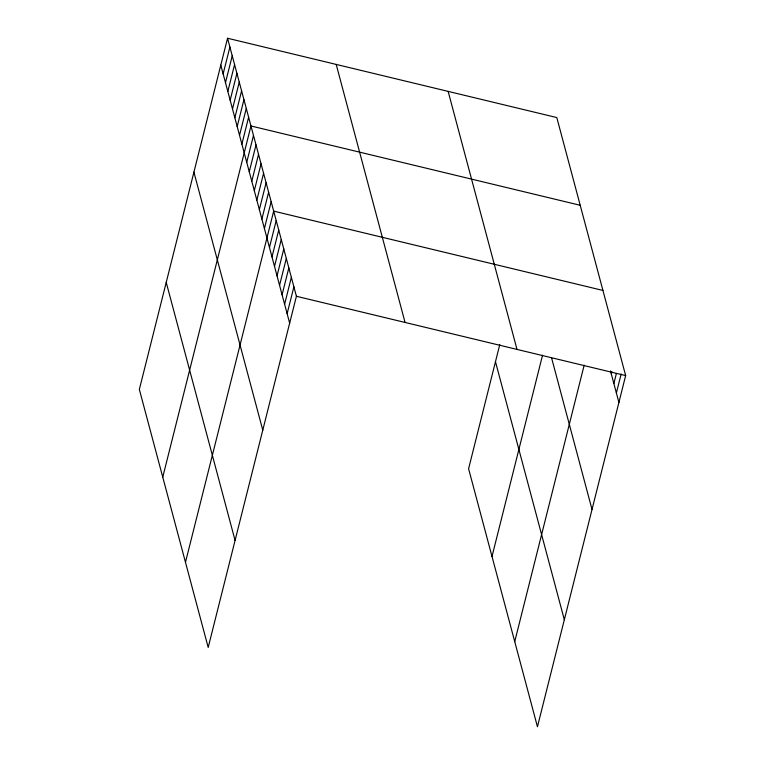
<?xml version="1.0" encoding="UTF-8"?>
<svg xmlns="http://www.w3.org/2000/svg" width="765" height="765" viewBox="0 0 765 765"><rect width="100%" height="100%" fill="white"/><g stroke="black" fill="none" stroke-linecap="round" stroke-linejoin="round"><path stroke-width="1.15" d="M227.549 38.25L139.345 389.414L208.195 647.439L296.409 296.275L227.549 38.25L556.805 117.561L625.655 375.586L537.451 726.75L468.591 468.725L499.803 344.48M223.141 73.899L229.892 47.019M225.484 82.668L232.235 55.797M227.827 91.446L234.578 64.566M230.16 100.215L236.911 73.344M232.503 108.993L239.254 82.113M234.845 117.762L241.597 90.892M237.188 126.541L243.939 99.66M239.531 135.309L246.282 108.429M241.874 144.078L248.615 117.208M162.754 477.14L250.958 125.976L580.214 205.288M246.732 162.314L253.483 135.443M249.256 171.781L256.007 144.901M251.781 181.238L258.532 154.358M254.305 190.695L261.056 163.825M256.83 200.162L263.581 173.282M259.354 209.62L266.105 182.749M261.879 219.086L268.63 192.206M264.403 228.544L271.154 201.664M185.474 562.294L273.679 211.13L602.935 290.442M269.462 247.468L276.203 220.588M271.986 256.925L278.737 230.055M274.511 266.392L281.262 239.512M277.035 275.849L283.786 248.969M279.56 285.307L286.311 258.436M282.084 294.774L288.835 267.893M284.609 304.231L291.36 277.351M287.133 313.688L293.884 286.818M492.01 556.451L542.538 355.256M514.73 641.606L584.173 365.135M611.331 374.085L611.895 371.838M613.855 383.542L616.389 373.463M616.38 393L621.161 373.97M296.409 296.275L625.655 375.586M610.489 370.929L618.904 402.466M551.632 358.106L592.024 509.48M448.147 91.389L517.006 349.414M495.471 361.711L564.331 619.736M336.198 64.423L405.058 322.447M220.798 65.13L289.658 323.155M193.918 172.144L262.778 430.169M166.225 282.4L235.075 540.425"/></g></svg>
